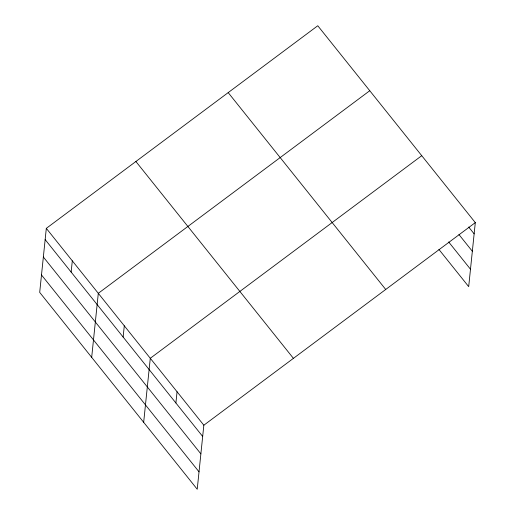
<?xml version="1.0" encoding="UTF-8"?>
<svg xmlns="http://www.w3.org/2000/svg" width="515" height="515" viewBox="0 0 515 515"><rect width="100%" height="100%" fill="white"/><g stroke="black" fill="none" stroke-linecap="round" stroke-linejoin="round"><path stroke-width="0.77" d="M46.311 228.357L39.7 292.385L197.226 489.25L203.837 425.216L46.311 228.357L317.774 25.75L475.3 222.615L468.689 286.643L438.928 249.46M71.147 272.075L72.306 260.835M91.683 357.352L98.301 293.318L369.764 90.717M123.13 337.042L124.289 325.802M143.666 422.319L150.283 358.286L421.746 155.678M175.898 402.988L177.063 391.748M203.837 425.216L475.3 222.615M468.689 227.038L474.141 233.855M458.949 234.544L472.339 251.275M448.668 241.953L470.485 269.223M228.197 92.61L385.722 289.475M135.896 161.498L293.421 358.356M45.153 239.597L202.678 436.456M43.35 257.017L200.876 453.876M41.496 274.965L199.022 471.83"/></g></svg>
